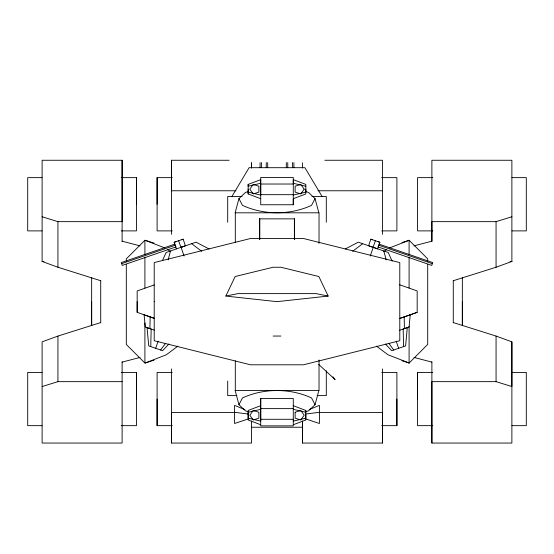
<?xml version="1.0" encoding="UTF-8"?>
<svg xmlns="http://www.w3.org/2000/svg" width="554" height="554" viewBox="0 0 554 554"><rect width="100%" height="100%" fill="white"/><g stroke="black" fill="none" stroke-linecap="round" stroke-linejoin="round"><path stroke-width="0.83" d="M91.652 301.653L91.652 325.697L91.652 277.602M122.115 241.544L122.115 160.258L42.118 160.258L42.118 261.467L57.935 267.236L100.724 280.719M126.305 264.597L126.305 344.443L144.906 363.043L144.906 322.968M121.236 372.413L136.423 372.413L136.423 425.659L121.236 425.659M121.236 177.64L136.423 177.64L136.423 230.886L121.236 230.886M153.95 318.273L137.17 312.345L137.17 301.653M144.906 257.132L144.906 288.011M144.906 254.535L144.906 240.256L126.305 258.863L126.305 261.322M172.287 425.659L157.101 425.659L157.101 372.413L172.287 372.413M157.101 204.267L157.101 177.64L172.287 177.64M251.509 421.012L251.509 443.048L171.511 443.048L171.511 412.536L234.307 412.536M229.148 160.258L171.511 160.258L171.511 190.77L236.025 190.77M260.719 198.706L248.164 193.942L248.164 189.177M248.164 184.413L248.164 186.241L260.719 183.291L260.719 179.655L248.164 184.413L248.164 193.942M251.509 168L251.509 162.841L251.509 167.883M259.597 239.273L259.604 218.858L294.562 218.858L294.562 239.48M260.719 398.541L260.719 425.867L293.281 425.867L293.281 398.541L260.719 398.541L260.719 421.109L248.164 418.173L248.164 412.28L260.719 409.337M266.245 167.696L266.245 162.53M286.3 167.696L286.3 162.641M287.755 167.696L287.755 162.53M293.281 184.025L260.719 184.025L260.719 204.758L293.281 204.758L293.281 194.676L260.719 194.676M294.396 239.48L294.396 218.858L294.403 239.273M319.693 412.536L382.489 412.536L382.489 443.048L302.491 443.048L302.491 421.532M293.281 405.694L305.836 410.459L305.836 418.173L293.281 421.109M305.836 189.177L305.836 193.942L293.281 198.706M381.713 425.659L396.899 425.659L396.899 399.039M409.094 288.011L409.094 257.132M409.094 254.535L409.094 240.256L427.695 258.863L427.695 261.322M399.586 318.557L417.169 312.345L417.169 290.954L399.323 284.659M417.577 399.039L417.577 372.413L432.764 372.413M453.276 322.58L496.065 336.07L511.882 341.839L511.882 443.048L431.885 443.048L431.885 361.762M431.885 241.544L431.885 160.258L511.882 160.258L511.882 261.467L496.065 267.236L453.276 280.719M462.348 277.602L462.348 325.697L462.348 301.653M496.065 267.236L496.065 221.648L511.882 216.766M149.919 328.612L150.155 316.888M150.757 346.61L151.166 329.048L147.045 327.622L148.735 345.911L162.613 350.689L168.901 344.006M168.153 259.895L170.507 250.969L182.896 246.641M248.739 191.449L245.477 192.432L238.947 198.609L235.138 212.812L319.028 212.812L319.028 243.324M305.261 411.864L308.523 410.881L315.053 404.704L318.862 390.487M345.267 248.981L358.293 242.181L377.593 248.878L379.864 242.285L370.861 239.176L368.59 245.782L373.091 247.326L375.363 240.734M155.674 348.3L158.125 341.174M370.252 256.038L373.251 247.326L388.209 252.479L392.135 261.135M378.936 244.065L432.722 262.582L431.746 265.408L377.966 246.89M162.557 260.352L166.124 252.479L170.507 250.969M225.838 296.071L235.152 276.522L273.129 267.25L280.871 267.25L318.848 276.522L328.162 296.071L277 301.653L225.838 296.071L237.929 293.62L316.071 293.62L328.162 296.071M248.739 411.864L245.477 410.881L238.947 404.704L242.479 397.931C263.919 388.077 290.081 388.077 311.521 397.931L315.053 404.704M305.261 191.449L308.523 192.432L315.053 198.609L311.521 205.375C290.081 215.229 263.919 215.229 242.479 205.375L238.947 198.609M231.884 196.538L249.092 167.696L304.908 167.696L322.116 196.538M160.577 349.996L165.577 343.286M352.649 251.301L362.676 243.691M177.896 346.105L166.352 354.768L145.079 363.043L154.047 360.197M383.908 251.592L386.63 249.556M309.111 409.621L319.409 405.369L319.409 423.491L305.15 418.741M389.559 247.922L409.261 240.256L401.92 242.583M260.719 405.694L248.164 410.459L248.164 419.987L260.719 424.745M293.281 424.745L305.836 419.987L305.836 415.223M100.724 322.58L57.935 336.07L42.118 341.839L42.118 443.048L122.115 443.048L122.115 361.762M154.199 284.943L137.17 290.954L137.17 312.345M409.87 314.921L417.169 312.345M176.407 248.878L174.136 242.285L175.853 241.689M181.421 239.771L183.139 239.176L185.41 245.782L180.909 247.326L178.637 240.734M174.136 242.285L183.139 239.176M175.064 244.065L121.278 262.582L122.254 265.408L176.034 246.89M121.651 263.662L175.438 245.145M399.309 318.564L410.237 314.804L409.067 327.005L399.337 330.364M403.575 346.61L405.604 345.911L407.287 327.622L403.167 329.048L403.575 346.61L391.726 350.689L385.432 344.006M248.85 418.741L234.591 423.491L234.591 405.369L244.889 409.621M42.118 386.547L57.935 381.651L122.115 381.651M413.976 245.879L431.885 241.184L431.885 221.648L496.065 221.648M122.115 362.115L140.023 357.427M305.33 414.087L319.409 412.294M324.852 160.258L382.489 160.258L382.489 234.342M42.049 177.64L27.7 177.64L27.7 230.886L42.049 230.886M381.713 177.64L396.899 177.64L396.899 230.886L381.713 230.886M432.764 177.64L417.577 177.64L417.577 230.886L432.764 230.886M511.951 177.64L526.3 177.64L526.3 230.886L511.951 230.886M317.975 190.77L382.489 190.77M242.056 196.538L227.701 196.538L227.701 222.251M311.944 196.538L326.299 196.538L326.299 222.251M42.118 216.766L57.935 221.648L122.115 221.648L122.115 160.258M172.287 230.886L157.101 230.886L157.101 177.64M273.129 336.049L280.871 336.049M42.049 372.413L27.7 372.413L27.7 425.659L42.049 425.659M381.713 372.413L396.899 372.413L396.899 425.659M511.951 372.413L526.3 372.413L526.3 425.659L511.951 425.659M511.882 341.839L511.882 386.54L496.065 381.651L431.885 381.651L431.885 443.048M236.883 395.604L227.701 395.604L227.701 381.041M317.117 395.604L326.299 395.604L326.299 370.758M260.719 408.623L293.281 408.623M260.719 419.281L293.281 419.281M432.764 425.659L417.577 425.659L417.577 372.413M251.883 427.231L302.117 427.231M234.591 412.294L248.67 414.087M248.164 192.127L260.719 195.063L260.719 177.446L293.281 177.446L293.281 195.063L305.836 192.127L305.836 184.413L293.281 179.655L293.281 183.291L305.836 186.241M293.281 409.337L305.836 412.28L305.836 410.459M122.115 241.184L140.023 245.879M413.976 357.427L431.885 362.115M154.047 243.102L145.079 240.256L164.773 247.922M401.92 360.716L409.261 363.043L387.987 354.768L376.443 346.105M378.562 245.145L432.349 263.662M154.22 318.287L144.102 314.804L145.273 327.005L154.234 330.101M370.861 239.176L372.579 239.771M378.147 241.689L379.864 242.285M209.066 248.981L196.04 242.181L181.082 247.326L184.087 256.038M167.71 249.556L169.746 251.08M191.663 243.691L201.684 251.301M318.744 364.463L335.094 379.559L332.954 376.859M388.763 343.286L393.762 349.996M396.214 341.174L398.665 348.3M315.053 198.609L318.862 212.812M238.947 404.704L235.138 390.487L319.028 390.487L319.028 359.975M383.825 250.969L386.18 259.895M404.178 316.888L404.413 328.612M496.065 336.07L496.065 381.651M453.276 280.511L453.276 322.795M427.695 264.597L427.695 344.443L409.094 363.043L409.094 326.382M382.489 368.957L382.489 443.048M302.491 162.8L302.491 168M302.491 421.012L302.491 443.048M293.918 162.641L293.918 167.696M293.281 198.796L293.281 204.758M292.47 162.53L292.47 167.696M267.7 162.641L267.7 167.696M261.53 162.53L261.53 167.696M260.082 162.641L260.082 167.696M259.771 218.858L259.771 239.48M259.604 218.858L259.604 239.48M235.305 212.812L235.305 242.479M235.305 360.82L235.305 390.487M171.511 160.258L171.511 234.342M171.511 368.964L171.511 443.048M157.101 399.039L157.101 425.659M136.423 177.64L136.423 204.267M136.423 372.413L136.423 399.039M100.724 280.511L100.724 322.795M57.935 221.648L57.935 267.236M57.935 336.07L57.935 381.651M154.213 301.653L154.213 340.724L250.519 364.802L303.481 364.802L399.787 340.724L399.787 262.582L303.481 238.504L250.519 238.504L154.213 262.582L154.213 301.653M295.137 412.28L295.137 418.173L300.739 419.987L304.201 415.223L300.739 410.459L295.137 412.28M253.282 184.413L249.819 189.177L253.282 193.942L258.877 192.127L258.877 186.241L253.282 184.413M304.201 189.177L300.739 193.942L295.137 192.127L295.137 186.241L300.739 184.413L304.201 189.177M253.282 410.459L249.819 415.223L253.282 419.987L258.877 418.173L258.877 412.28L253.282 410.459M43.842 261.467L42.118 261.467L43.842 261.467M511.882 261.467L510.158 261.467L511.882 261.467"/></g></svg>
